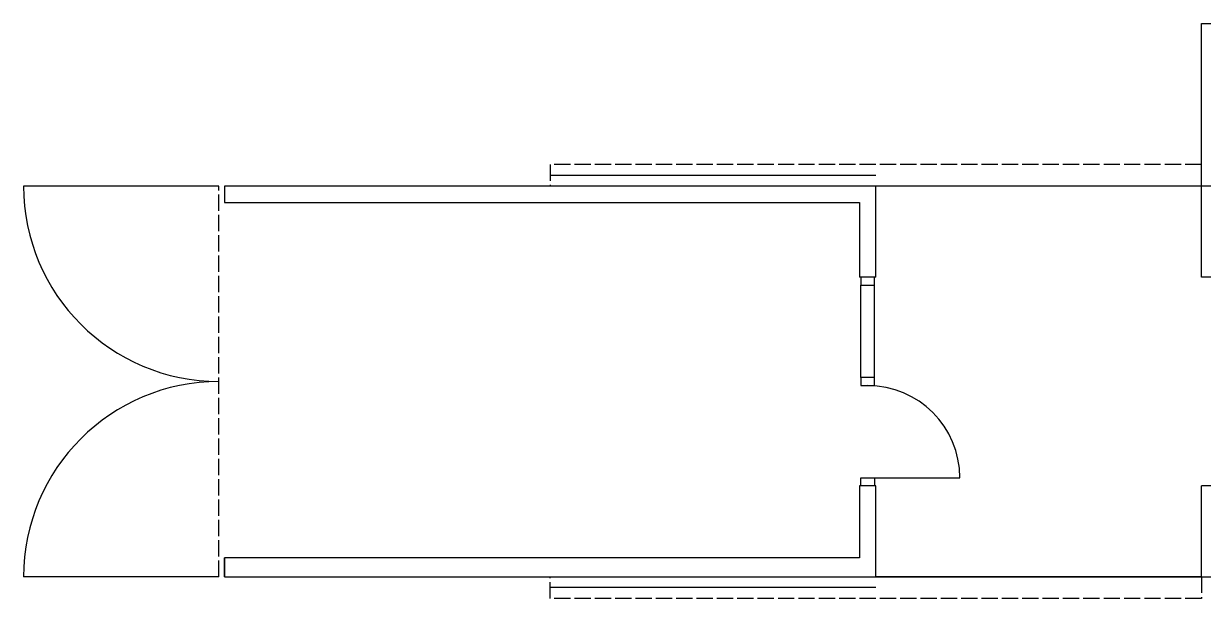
# Model space of a CAD drawing. Header units: inches. Extents: x -16659 to 2747, y 141 to 7454.
# Drawn here: x -11535.5 to -11100.7, y 2195.7 to 2407.7 of the extents above; entities that cross this region are included whole.
import ezdxf

# ---------------------------------------------------------------- set-up
doc = ezdxf.new("R2010")
doc.units = ezdxf.units.IN
doc.header["$LTSCALE"] = 0.5
doc.header["$MEASUREMENT"] = 0
doc.linetypes.add('ACAD_ISO02W100', pattern=[15, 12, -3])
doc.layers.get('0').update_dxf_attribs({"color": 253})
for name, color, linetype in [('A-doors', 254, 'Continuous'), ('A-Elev-South', 7, 'Continuous'), ('A-soffit', 251, 'ACAD_ISO02W100'), ('A-walls', 7, 'Continuous')]:
    doc.layers.add(name, color=color, linetype=linetype)

msp = doc.modelspace()

# ---------------------------------------------------------------- linework, layer by layer
for p, q in [((-11101.46, 2347.67), (-11221.46, 2347.67)), ((-11221.46, 2203.67), (-11101.46, 2203.67)), ((-11101.46, 2203.67), (-11221.46, 2203.67))]:
    msp.add_line(p, q)
at = {"layer": 'A-doors'}
for p, q in [((-11463.46, 2347.67), (-11535.46, 2347.67)), ((-11221.46, 2351.67), (-11341.46, 2351.67)), ((-11226.96, 2314.17), (-11226.96, 2311.17)), ((-11221.96, 2314.17), (-11226.96, 2314.17)), ((-11221.96, 2311.17), (-11221.96, 2314.17)), ((-11226.96, 2277.17), (-11226.96, 2311.17)), ((-11226.96, 2311.17), (-11221.96, 2311.17)), ((-11221.96, 2277.17), (-11221.96, 2311.17)), ((-11226.96, 2277.17), (-11226.96, 2274.17)), ((-11221.96, 2277.17), (-11226.96, 2277.17)), ((-11226.96, 2274.17), (-11221.96, 2274.17)), ((-11221.96, 2274.17), (-11221.96, 2277.17)), ((-11226.96, 2237.17), (-11226.96, 2240.17)), ((-11226.96, 2240.17), (-11221.96, 2240.17)), ((-11224.46, 2240.17), (-11190.46, 2240.17)), ((-11221.96, 2240.17), (-11221.96, 2237.17)), ((-11221.96, 2237.17), (-11226.96, 2237.17)), ((-11463.46, 2203.67), (-11535.46, 2203.67)), ((-11221.46, 2199.67), (-11341.46, 2199.67))]:
    msp.add_line(p, q, dxfattribs=at)
for centre, radius, start, end in [((-11463.46, 2347.67), 72, 180, 270), ((-11463.46, 2203.67), 72, 90, 180), ((-11224.46, 2240.17), 34, 0, 90)]:
    msp.add_arc(centre, radius, start, end, dxfattribs=at)
at = {"layer": 'A-Elev-South', "color": 253}
for p, q in [((-11101.46, 2407.67), (-11010.55, 2407.67)), ((-11101.46, 2347.67), (-11101.46, 2407.67))]:
    msp.add_line(p, q, dxfattribs=at)
at = {"layer": 'A-soffit'}
for p, q in [((-11101.46, 2355.67), (-11341.46, 2355.67)), ((-11341.46, 2355.67), (-11341.46, 2347.67)), ((-11101.46, 2347.67), (-11101.46, 2355.67)), ((-11463.46, 2203.67), (-11463.46, 2347.67)), ((-11341.46, 2195.67), (-11341.46, 2203.67)), ((-11101.46, 2203.67), (-11101.46, 2195.67)), ((-11101.46, 2195.67), (-11341.46, 2195.67))]:
    msp.add_line(p, q, dxfattribs=at)
at = {"layer": 'A-walls'}
for p, q in [((-11221.46, 2347.67), (-11461.46, 2347.67)), ((-11461.46, 2347.67), (-11461.46, 2341.67)), ((-11221.46, 2314.17), (-11221.46, 2347.67)), ((-10981.46, 2347.67), (-11101.46, 2347.67)), ((-11101.46, 2314.17), (-11101.46, 2347.67)), ((-11461.46, 2341.67), (-11227.46, 2341.67)), ((-11227.46, 2341.67), (-11227.46, 2314.17)), ((-11221.46, 2314.17), (-11227.46, 2314.17)), ((-11093.46, 2314.17), (-11101.46, 2314.17)), ((-11221.46, 2237.17), (-11227.46, 2237.17)), ((-11227.46, 2237.17), (-11227.46, 2210.67)), ((-11221.46, 2203.67), (-11221.46, 2237.17)), ((-11093.46, 2237.17), (-11101.46, 2237.17)), ((-11101.46, 2203.67), (-11101.46, 2237.17)), ((-11227.46, 2210.67), (-11461.46, 2210.67)), ((-11461.46, 2203.67), (-11461.46, 2210.67)), ((-11461.46, 2210.67), (-11461.46, 2203.67)), ((-11461.46, 2203.67), (-11221.46, 2203.67)), ((-11101.46, 2203.67), (-10909.46, 2203.67))]:
    msp.add_line(p, q, dxfattribs=at)

doc.saveas('drawing.dxf')
